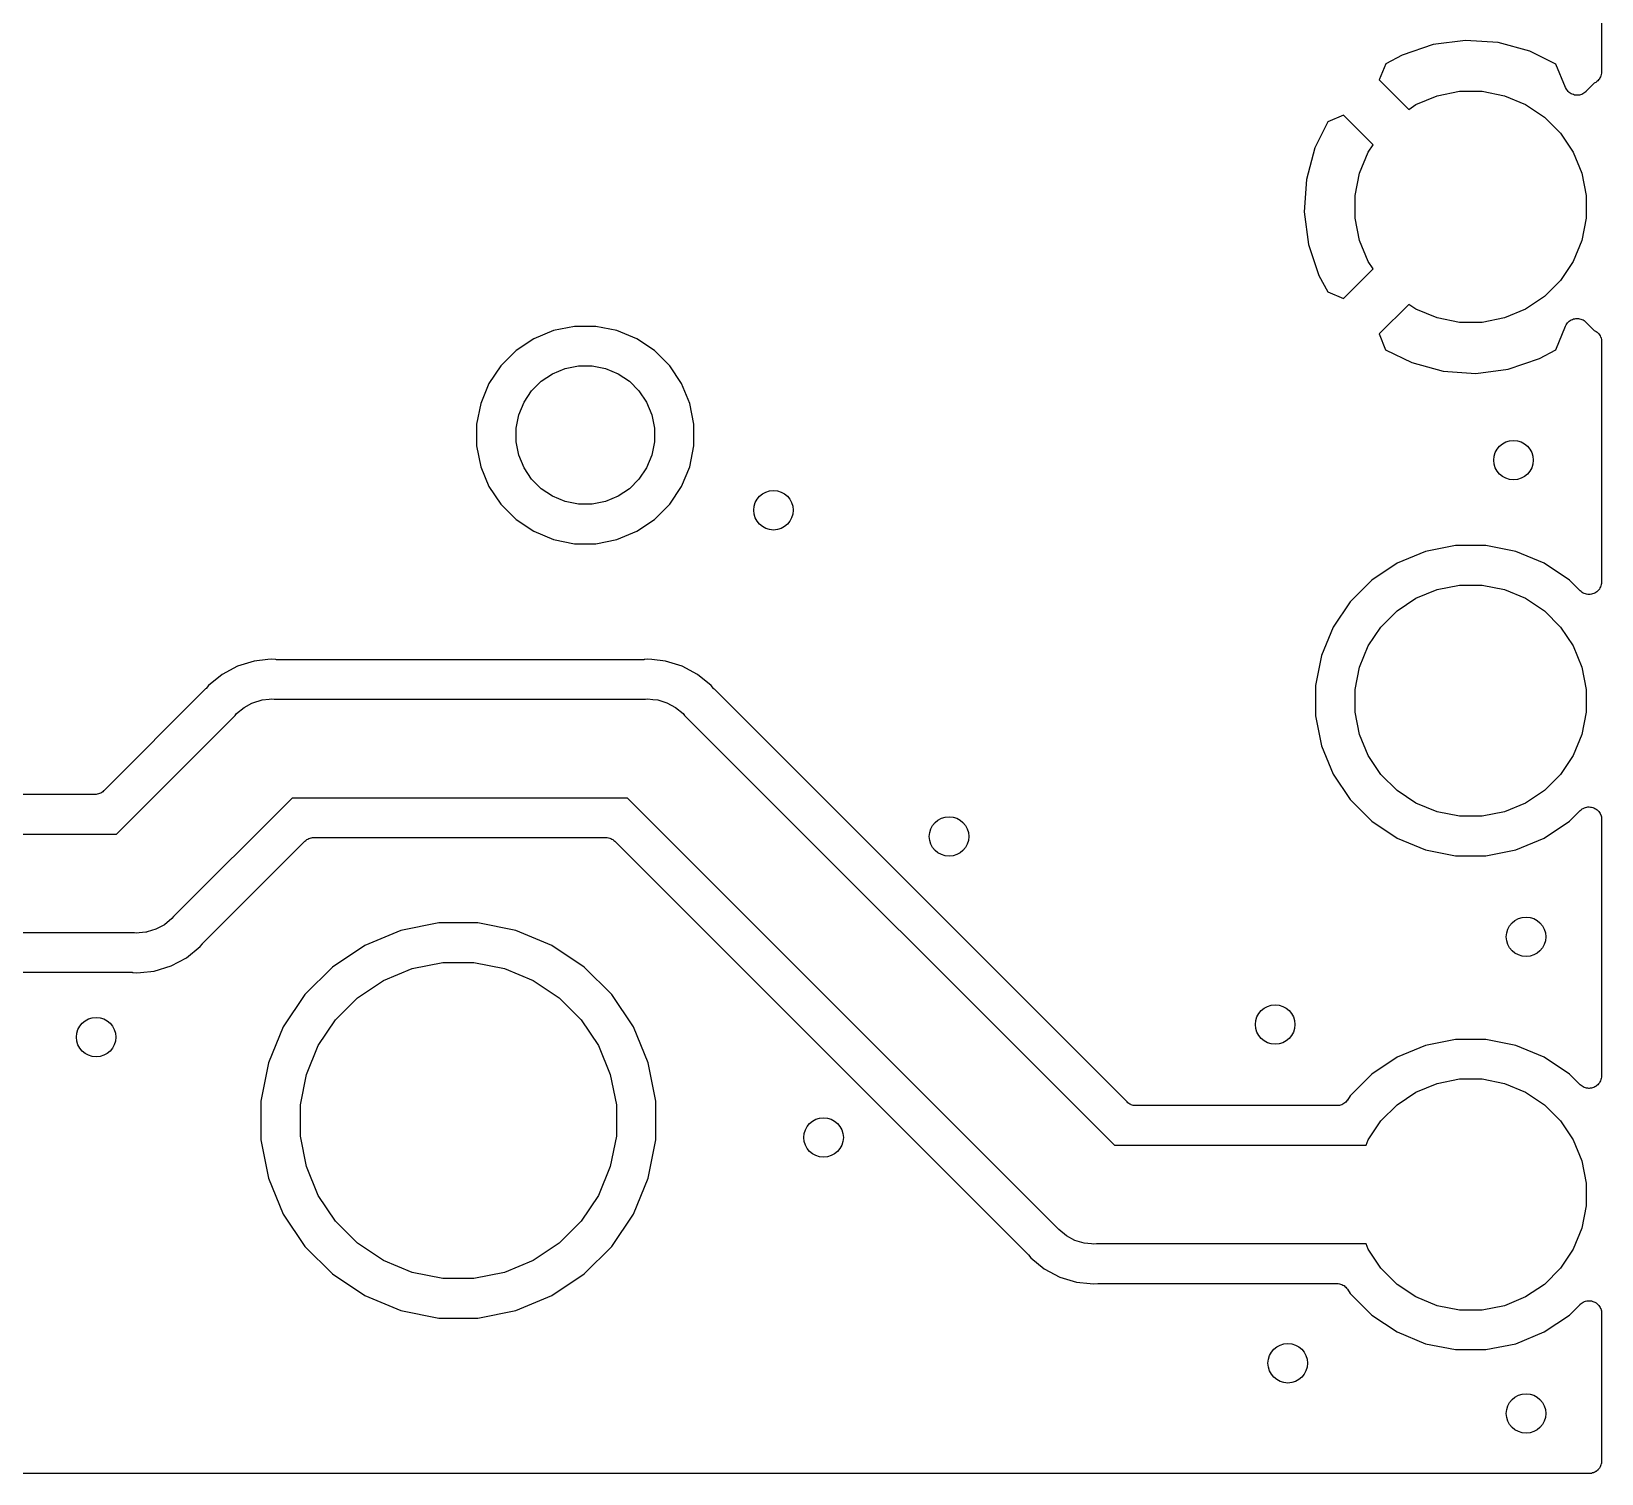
# Model space of a CAD drawing. Extents: x 2.85 to 5.2, y -4.31 to -3.17.
# Drawn here: x 4.554 to 5.18, y -4.314 to -3.739 of the extents above; entities that cross this region are included whole.
import ezdxf

# ---------------------------------------------------------------- set-up
doc = ezdxf.new("R2010")
doc.units = 0
doc.header["$MEASUREMENT"] = 0
doc.layers.add('BLACK', color=7, linetype='CONTINUOUS')

msp = doc.modelspace()

# ---------------------------------------------------------------- linework, layer by layer
at = {"layer": 'BLACK', "linetype": 'CONTINUOUS'}
for p, q in [((5.18012, -3.50988), (5.18012, -3.75527)), ((5.12591, -3.7427), (5.113, -3.74438)), ((5.13889, -3.74358), (5.12591, -3.7427)), ((5.1006, -3.74856), (5.09407, -3.75205)), ((5.113, -3.74438), (5.1006, -3.74856)), ((5.15145, -3.74697), (5.13889, -3.74358)), ((5.16187, -3.75213), (5.15145, -3.74697)), ((5.09407, -3.75205), (5.09145, -3.75841)), ((5.16573, -3.76149), (5.16187, -3.75213)), ((5.18012, -3.75534), (5.18006, -3.75581)), ((5.18012, -3.75527), (5.18012, -3.75532)), ((5.18012, -3.75532), (5.18012, -3.75532)), ((5.18012, -3.75532), (5.18012, -3.75532)), ((5.18012, -3.75532), (5.18012, -3.75534)), ((5.09145, -3.75841), (5.10322, -3.77018)), ((5.16596, -3.76191), (5.16573, -3.76149)), ((5.17722, -3.75979), (5.17389, -3.76312)), ((5.17744, -3.75967), (5.17722, -3.75979)), ((5.17786, -3.75945), (5.17744, -3.75967)), ((5.17787, -3.75944), (5.17786, -3.75945)), ((5.17786, -3.75945), (5.17786, -3.75945)), ((5.17824, -3.75914), (5.17787, -3.75944)), ((5.17862, -3.75884), (5.17824, -3.75914)), ((5.17863, -3.75883), (5.17862, -3.75884)), ((5.17862, -3.75884), (5.17862, -3.75884)), ((5.17894, -3.75846), (5.17863, -3.75883)), ((5.17924, -3.7581), (5.17894, -3.75846)), ((5.17925, -3.75809), (5.17924, -3.7581)), ((5.17948, -3.75766), (5.17925, -3.75808)), ((5.17925, -3.75808), (5.17925, -3.75809)), ((5.17971, -3.75724), (5.17948, -3.75766)), ((5.17972, -3.75723), (5.17971, -3.75724)), ((5.17987, -3.75676), (5.17972, -3.75722)), ((5.17972, -3.75722), (5.17972, -3.75723)), ((5.18001, -3.75631), (5.17987, -3.75676)), ((5.18006, -3.75581), (5.18001, -3.75629)), ((5.18001, -3.75629), (5.18001, -3.7563)), ((5.18001, -3.7563), (5.18001, -3.75631)), ((5.10613, -3.76823), (5.11452, -3.76476)), ((5.11452, -3.76476), (5.12342, -3.76299)), ((5.12342, -3.76299), (5.13249, -3.76299)), ((5.13249, -3.76299), (5.14139, -3.76476)), ((5.14139, -3.76476), (5.14977, -3.76823)), ((5.16618, -3.76233), (5.16596, -3.76191)), ((5.16619, -3.76234), (5.16618, -3.76233)), ((5.16619, -3.76235), (5.16619, -3.76234)), ((5.16649, -3.76272), (5.16619, -3.76235)), ((5.16679, -3.76309), (5.16649, -3.76272)), ((5.1668, -3.7631), (5.16679, -3.76309)), ((5.16681, -3.76311), (5.1668, -3.7631)), ((5.16718, -3.76341), (5.16681, -3.76311)), ((5.16754, -3.76372), (5.16718, -3.76341)), ((5.16755, -3.76372), (5.16754, -3.76372)), ((5.16756, -3.76373), (5.16755, -3.76372)), ((5.16798, -3.76396), (5.16756, -3.76373)), ((5.1684, -3.76419), (5.16798, -3.76396)), ((5.16841, -3.76419), (5.1684, -3.76419)), ((5.16842, -3.76419), (5.16841, -3.76419)), ((5.16888, -3.76433), (5.16842, -3.76419)), ((5.16933, -3.76448), (5.16888, -3.76433)), ((5.16934, -3.76448), (5.16933, -3.76448)), ((5.16935, -3.76448), (5.16934, -3.76448)), ((5.16983, -3.76453), (5.16935, -3.76448)), ((5.1703, -3.76458), (5.16983, -3.76453)), ((5.17031, -3.76458), (5.1703, -3.76458)), ((5.17032, -3.76458), (5.17031, -3.76458)), ((5.1708, -3.76454), (5.17032, -3.76458)), ((5.17127, -3.7645), (5.1708, -3.76454)), ((5.17128, -3.76449), (5.17127, -3.7645)), ((5.17129, -3.76449), (5.17128, -3.76449)), ((5.17175, -3.76436), (5.17129, -3.76449)), ((5.17221, -3.76422), (5.17175, -3.76436)), ((5.17222, -3.76422), (5.17221, -3.76422)), ((5.17223, -3.76422), (5.17222, -3.76422)), ((5.17265, -3.764), (5.17223, -3.76422)), ((5.17308, -3.76378), (5.17265, -3.764)), ((5.17309, -3.76377), (5.17308, -3.76377)), ((5.17308, -3.76377), (5.17308, -3.76378)), ((5.17346, -3.76347), (5.17309, -3.76377)), ((5.17384, -3.76317), (5.17346, -3.76347)), ((5.17385, -3.76315), (5.17384, -3.76317)), ((5.17389, -3.76312), (5.17385, -3.76315)), ((5.17385, -3.76315), (5.17385, -3.76315)), ((5.17385, -3.76315), (5.17385, -3.76315)), ((5.0773, -3.77255), (5.07103, -3.77514)), ((5.08908, -3.78432), (5.0773, -3.77255)), ((5.10322, -3.77018), (5.10613, -3.76823)), ((5.14977, -3.76823), (5.15732, -3.77328)), ((5.15732, -3.77328), (5.16373, -3.77969)), ((5.07103, -3.77514), (5.06587, -3.78555)), ((5.16373, -3.77969), (5.16877, -3.78724)), ((5.06587, -3.78555), (5.06248, -3.79812)), ((5.08713, -3.78724), (5.08908, -3.78432)), ((5.08366, -3.79562), (5.08713, -3.78724)), ((5.16877, -3.78724), (5.17225, -3.79562)), ((5.06248, -3.79812), (5.0616, -3.8111)), ((5.08189, -3.80452), (5.08366, -3.79562)), ((5.17225, -3.79562), (5.17402, -3.80452)), ((5.08189, -3.81359), (5.08189, -3.80452)), ((5.17402, -3.80452), (5.17402, -3.81359)), ((5.0616, -3.8111), (5.06328, -3.82401)), ((5.08366, -3.82249), (5.08189, -3.81359)), ((5.17402, -3.81359), (5.17225, -3.82249)), ((5.06328, -3.82401), (5.06746, -3.83641)), ((5.08713, -3.83087), (5.08366, -3.82249)), ((5.17225, -3.82249), (5.16877, -3.83087)), ((5.06746, -3.83641), (5.07095, -3.84294)), ((5.0773, -3.84556), (5.08908, -3.83379)), ((5.08908, -3.83379), (5.08713, -3.83087)), ((5.16877, -3.83087), (5.16373, -3.83842)), ((5.07095, -3.84294), (5.0773, -3.84556)), ((5.16373, -3.83842), (5.15732, -3.84483)), ((5.10322, -3.84793), (5.09145, -3.8597)), ((5.10613, -3.84988), (5.10322, -3.84793)), ((5.15732, -3.84483), (5.14977, -3.84988)), ((5.11452, -3.85335), (5.10613, -3.84988)), ((5.12342, -3.85512), (5.11452, -3.85335)), ((5.13249, -3.85512), (5.12342, -3.85512)), ((5.14139, -3.85335), (5.13249, -3.85512)), ((5.14977, -3.84988), (5.14139, -3.85335)), ((5.16623, -3.8557), (5.16654, -3.85533)), ((5.16654, -3.85533), (5.16684, -3.85497)), ((5.16684, -3.85497), (5.16685, -3.85496)), ((5.16685, -3.85496), (5.16686, -3.85495)), ((5.16686, -3.85495), (5.16723, -3.85465)), ((5.16723, -3.85465), (5.1676, -3.85435)), ((5.1676, -3.85435), (5.16761, -3.85435)), ((5.16761, -3.85435), (5.16762, -3.85434)), ((5.16762, -3.85434), (5.16804, -3.85412)), ((5.16804, -3.85412), (5.16846, -3.8539)), ((5.16846, -3.8539), (5.16847, -3.8539)), ((5.16847, -3.8539), (5.16848, -3.85389)), ((5.16848, -3.85389), (5.16895, -3.85375)), ((5.16895, -3.85375), (5.1694, -3.85362)), ((5.1694, -3.85362), (5.16941, -3.85362)), ((5.16941, -3.85362), (5.16942, -3.85362)), ((5.16942, -3.85362), (5.1699, -3.85357)), ((5.1699, -3.85357), (5.17037, -3.85353)), ((5.17037, -3.85353), (5.17038, -3.85353)), ((5.17038, -3.85353), (5.17039, -3.85353)), ((5.17039, -3.85353), (5.17087, -3.85358)), ((5.17087, -3.85358), (5.17134, -3.85363)), ((5.17134, -3.85363), (5.17135, -3.85363)), ((5.17135, -3.85363), (5.17136, -3.85363)), ((5.17136, -3.85363), (5.17182, -3.85377)), ((5.17182, -3.85377), (5.17228, -3.85391)), ((5.17228, -3.85391), (5.17228, -3.85392)), ((5.17228, -3.85392), (5.17229, -3.85392)), ((5.17229, -3.85392), (5.17272, -3.85415)), ((5.17272, -3.85415), (5.17314, -3.85437)), ((5.17314, -3.85437), (5.17314, -3.85438)), ((5.17314, -3.85438), (5.17315, -3.85438)), ((5.17315, -3.85438), (5.17352, -3.85469)), ((5.17352, -3.85469), (5.17389, -3.85499)), ((5.17389, -3.85499), (5.17721, -3.85831)), ((4.75449, -3.86162), (4.74739, -3.86636)), ((4.76237, -3.85836), (4.75449, -3.86162)), ((4.77073, -3.85669), (4.76237, -3.85836)), ((4.77927, -3.85669), (4.77073, -3.85669)), ((4.78763, -3.85836), (4.77927, -3.85669)), ((4.79551, -3.86162), (4.78763, -3.85836)), ((4.80261, -3.86636), (4.79551, -3.86162)), ((5.09145, -3.8597), (5.09403, -3.86598)), ((5.16184, -3.86606), (5.16573, -3.85662)), ((5.16573, -3.85662), (5.16575, -3.85657)), ((5.16575, -3.85657), (5.16576, -3.85656)), ((5.16575, -3.85657), (5.16575, -3.85657)), ((5.16575, -3.85657), (5.16575, -3.85657)), ((5.16576, -3.85656), (5.16599, -3.85613)), ((5.16599, -3.85613), (5.16622, -3.85572)), ((5.16622, -3.85571), (5.16623, -3.8557)), ((5.16622, -3.85572), (5.16622, -3.85571)), ((5.17721, -3.85831), (5.17749, -3.85847)), ((5.17749, -3.85847), (5.17791, -3.85869)), ((5.17791, -3.85869), (5.17792, -3.8587)), ((5.17792, -3.8587), (5.17793, -3.8587)), ((5.17793, -3.8587), (5.1783, -3.85901)), ((5.1783, -3.85901), (5.17867, -3.85932)), ((5.17867, -3.85932), (5.17867, -3.85932)), ((5.17867, -3.85932), (5.17868, -3.85933)), ((5.17868, -3.85933), (5.17898, -3.8597)), ((5.17898, -3.8597), (5.17928, -3.86007)), ((5.17928, -3.86007), (5.17929, -3.86008)), ((5.17929, -3.86008), (5.17929, -3.86009)), ((5.17929, -3.86009), (5.17952, -3.86051)), ((5.17952, -3.86051), (5.17974, -3.86093)), ((5.17974, -3.86093), (5.17974, -3.86094)), ((5.17974, -3.86094), (5.17975, -3.86095)), ((5.17975, -3.86095), (5.17989, -3.86142)), ((5.17989, -3.86142), (5.18002, -3.86187)), ((4.74739, -3.86636), (4.74136, -3.87239)), ((4.80864, -3.87239), (4.80261, -3.86636)), ((5.09403, -3.86598), (5.10445, -3.87114)), ((5.15531, -3.86955), (5.16184, -3.86606)), ((5.18002, -3.86187), (5.18002, -3.86188)), ((5.18002, -3.86188), (5.18003, -3.86189)), ((5.18003, -3.86189), (5.18007, -3.86237)), ((5.18007, -3.86237), (5.18012, -3.86284)), ((5.18012, -3.86284), (5.18012, -3.95859)), ((4.74136, -3.87239), (4.73662, -3.87949)), ((4.76195, -3.87558), (4.76696, -3.8735)), ((4.76696, -3.8735), (4.77229, -3.87244)), ((4.77229, -3.87244), (4.77771, -3.87244)), ((4.77771, -3.87244), (4.78304, -3.8735)), ((4.78304, -3.8735), (4.78805, -3.87558)), ((4.81338, -3.87949), (4.80864, -3.87239)), ((5.10445, -3.87114), (5.11701, -3.87453)), ((5.13, -3.87541), (5.1429, -3.87373)), ((5.1429, -3.87373), (5.15531, -3.86955)), ((4.73662, -3.87949), (4.73336, -3.88737)), ((4.75359, -3.88243), (4.75743, -3.87859)), ((4.75743, -3.87859), (4.76195, -3.87558)), ((4.78805, -3.87558), (4.79257, -3.87859)), ((4.79257, -3.87859), (4.79641, -3.88243)), ((4.81664, -3.88737), (4.81338, -3.87949)), ((5.11701, -3.87453), (5.13, -3.87541)), ((4.75058, -3.88695), (4.75359, -3.88243)), ((4.79641, -3.88243), (4.79942, -3.88695)), ((4.73336, -3.88737), (4.73169, -3.89573)), ((4.74744, -3.89729), (4.7485, -3.89196)), ((4.7485, -3.89196), (4.75058, -3.88695)), ((4.79942, -3.88695), (4.8015, -3.89196)), ((4.8015, -3.89196), (4.80256, -3.89729)), ((4.81831, -3.89573), (4.81664, -3.88737)), ((4.73169, -3.89573), (4.73169, -3.90427)), ((4.74744, -3.90271), (4.74744, -3.89729)), ((4.80256, -3.89729), (4.80256, -3.90271)), ((4.81831, -3.90427), (4.81831, -3.89573)), ((4.73169, -3.90427), (4.73336, -3.91263)), ((4.7485, -3.90804), (4.74744, -3.90271)), ((4.80256, -3.90271), (4.8015, -3.90804)), ((4.81664, -3.91263), (4.81831, -3.90427)), ((4.75058, -3.91305), (4.7485, -3.90804)), ((4.8015, -3.90804), (4.79942, -3.91305)), ((4.73336, -3.91263), (4.73662, -3.92051)), ((4.75359, -3.91757), (4.75058, -3.91305)), ((4.75743, -3.92141), (4.75359, -3.91757)), ((4.79641, -3.91757), (4.79257, -3.92141)), ((4.79942, -3.91305), (4.79641, -3.91757)), ((4.81338, -3.92051), (4.81664, -3.91263)), ((4.73662, -3.92051), (4.74136, -3.92761)), ((4.76195, -3.92442), (4.75743, -3.92141)), ((4.79257, -3.92141), (4.78805, -3.92442)), ((4.80864, -3.92761), (4.81338, -3.92051)), ((4.74136, -3.92761), (4.74739, -3.93364)), ((4.76696, -3.9265), (4.76195, -3.92442)), ((4.77229, -3.92756), (4.76696, -3.9265)), ((4.77771, -3.92756), (4.77229, -3.92756)), ((4.78304, -3.9265), (4.77771, -3.92756)), ((4.78805, -3.92442), (4.78304, -3.9265)), ((4.80261, -3.93364), (4.80864, -3.92761)), ((4.74739, -3.93364), (4.75449, -3.93838)), ((4.79551, -3.93838), (4.80261, -3.93364)), ((4.75449, -3.93838), (4.76237, -3.94164)), ((4.76237, -3.94164), (4.77073, -3.94331)), ((4.77927, -3.94331), (4.78763, -3.94164)), ((4.78763, -3.94164), (4.79551, -3.93838)), ((4.77073, -3.94331), (4.77927, -3.94331)), ((5.10992, -3.94647), (5.09867, -3.95113)), ((5.12186, -3.94409), (5.10992, -3.94647)), ((5.13404, -3.94409), (5.12186, -3.94409)), ((5.14598, -3.94647), (5.13404, -3.94409)), ((5.15723, -3.95113), (5.14598, -3.94647)), ((5.09867, -3.95113), (5.08855, -3.95789)), ((5.16735, -3.95789), (5.15723, -3.95113)), ((5.08855, -3.95789), (5.07994, -3.9665)), ((5.10613, -3.96509), (5.11452, -3.96161)), ((5.11452, -3.96161), (5.12342, -3.95984)), ((5.12342, -3.95984), (5.13249, -3.95984)), ((5.13249, -3.95984), (5.14139, -3.96161)), ((5.14139, -3.96161), (5.14977, -3.96509)), ((5.17158, -3.96212), (5.16735, -3.95789)), ((5.17894, -3.96178), (5.17863, -3.96215)), ((5.17924, -3.96141), (5.17894, -3.96178)), ((5.17925, -3.9614), (5.17924, -3.96141)), ((5.17948, -3.96097), (5.17925, -3.9614)), ((5.17925, -3.9614), (5.17925, -3.9614)), ((5.17971, -3.96056), (5.17948, -3.96097)), ((5.17972, -3.96055), (5.17971, -3.96056)), ((5.17986, -3.96008), (5.17972, -3.96054)), ((5.17972, -3.96054), (5.17972, -3.96055)), ((5.18001, -3.95963), (5.17986, -3.96008)), ((5.18006, -3.95913), (5.18001, -3.95961)), ((5.18001, -3.95961), (5.18001, -3.95962)), ((5.18001, -3.95962), (5.18001, -3.95963)), ((5.18012, -3.95866), (5.18006, -3.95913)), ((5.18012, -3.95859), (5.18012, -3.95864)), ((5.18012, -3.95864), (5.18012, -3.95864)), ((5.18012, -3.95864), (5.18012, -3.95864)), ((5.18012, -3.95864), (5.18012, -3.95866)), ((5.07994, -3.9665), (5.07318, -3.97663)), ((5.09859, -3.97013), (5.10613, -3.96509)), ((5.14977, -3.96509), (5.15732, -3.97013)), ((5.17195, -3.96242), (5.17158, -3.96212)), ((5.17232, -3.96273), (5.17195, -3.96242)), ((5.17233, -3.96274), (5.17232, -3.96273)), ((5.17234, -3.96274), (5.17233, -3.96274)), ((5.17276, -3.96297), (5.17234, -3.96274)), ((5.17318, -3.9632), (5.17276, -3.96297)), ((5.17319, -3.9632), (5.17318, -3.9632)), ((5.1732, -3.9632), (5.17319, -3.9632)), ((5.17366, -3.96334), (5.1732, -3.9632)), ((5.17411, -3.96348), (5.17366, -3.96334)), ((5.17412, -3.96348), (5.17411, -3.96348)), ((5.17413, -3.96349), (5.17412, -3.96348)), ((5.17461, -3.96354), (5.17413, -3.96349)), ((5.17508, -3.96359), (5.17461, -3.96354)), ((5.17509, -3.96358), (5.17508, -3.96359)), ((5.1751, -3.96359), (5.17509, -3.96358)), ((5.17558, -3.96354), (5.1751, -3.96359)), ((5.17606, -3.9635), (5.17558, -3.96354)), ((5.17607, -3.96349), (5.17606, -3.96349)), ((5.17606, -3.96349), (5.17606, -3.9635)), ((5.17654, -3.96335), (5.17607, -3.96349)), ((5.17699, -3.96322), (5.17654, -3.96335)), ((5.177, -3.96322), (5.17699, -3.96322)), ((5.17701, -3.96322), (5.177, -3.96322)), ((5.17744, -3.96299), (5.17701, -3.96322)), ((5.17786, -3.96277), (5.17744, -3.96299)), ((5.17787, -3.96276), (5.17786, -3.96276)), ((5.17786, -3.96276), (5.17786, -3.96277)), ((5.17824, -3.96246), (5.17787, -3.96276)), ((5.17862, -3.96216), (5.17824, -3.96246)), ((5.17863, -3.96215), (5.17862, -3.96215)), ((5.17862, -3.96215), (5.17862, -3.96216)), ((5.09217, -3.97654), (5.09859, -3.97013)), ((5.15732, -3.97013), (5.16373, -3.97654)), ((5.07318, -3.97663), (5.06852, -3.98788)), ((5.08713, -3.98409), (5.09217, -3.97654)), ((5.16373, -3.97654), (5.16877, -3.98409)), ((5.08366, -3.99247), (5.08713, -3.98409)), ((5.16877, -3.98409), (5.17225, -3.99247)), ((4.63637, -3.99211), (4.63022, -3.9954)), ((4.64305, -3.99008), (4.63637, -3.99211)), ((4.6485, -3.98954), (4.64305, -3.99008)), ((4.65, -3.9894), (4.6485, -3.98954)), ((4.6485, -3.98954), (4.6485, -3.98954)), ((4.6515, -3.98954), (4.65, -3.9894)), ((4.65171, -3.98954), (4.6515, -3.98954)), ((4.65192, -3.98957), (4.65171, -3.98954)), ((4.65199, -3.98957), (4.65192, -3.98957)), ((4.79801, -3.98957), (4.65199, -3.98957)), ((4.79822, -3.98955), (4.79801, -3.98957)), ((4.79843, -3.98955), (4.79822, -3.98955)), ((4.7985, -3.98954), (4.79843, -3.98955)), ((4.8, -3.9894), (4.7985, -3.98954)), ((4.8015, -3.98954), (4.8, -3.9894)), ((4.80695, -3.99008), (4.8015, -3.98954)), ((4.8015, -3.98954), (4.8015, -3.98954)), ((4.81363, -3.99211), (4.80695, -3.99008)), ((4.81978, -3.9954), (4.81363, -3.99211)), ((5.06852, -3.98788), (5.06614, -3.99982)), ((5.08189, -4.00137), (5.08366, -3.99247)), ((5.17225, -3.99247), (5.17402, -4.00137)), ((4.63022, -3.9954), (4.62482, -3.99982)), ((4.82518, -3.99982), (4.81978, -3.9954)), ((4.62354, -4.00135), (4.58305, -4.04184)), ((4.62367, -4.00119), (4.62354, -4.00135)), ((4.62383, -4.00104), (4.62367, -4.00119)), ((4.62387, -4.00099), (4.62383, -4.00104)), ((4.62482, -3.99982), (4.62387, -4.00099)), ((4.64243, -4.00673), (4.64614, -4.0056)), ((4.64614, -4.0056), (4.64903, -4.00531)), ((4.64903, -4.00531), (4.65, -4.00522)), ((4.64903, -4.00531), (4.64903, -4.00531)), ((4.65, -4.00522), (4.65097, -4.00531)), ((4.65097, -4.00531), (4.79903, -4.00531)), ((4.79903, -4.00531), (4.8, -4.00522)), ((4.8, -4.00522), (4.80199, -4.00542)), ((4.80199, -4.00542), (4.80386, -4.0056)), ((4.80386, -4.0056), (4.80757, -4.00673)), ((4.82613, -4.00099), (4.82518, -3.99982)), ((4.82628, -4.00114), (4.82613, -4.00099)), ((4.82641, -4.0013), (4.82628, -4.00114)), ((4.82646, -4.00135), (4.82641, -4.0013)), ((4.99097, -4.16586), (4.82646, -4.00135)), ((5.06614, -3.99982), (5.06614, -4.01199)), ((5.08189, -4.01044), (5.08189, -4.00137)), ((5.17402, -4.00137), (5.17402, -4.01044)), ((4.58811, -4.05906), (4.6354, -4.01176)), ((4.6354, -4.01176), (4.63601, -4.01101)), ((4.63601, -4.01101), (4.63901, -4.00855)), ((4.63901, -4.00855), (4.64208, -4.00691)), ((4.64208, -4.00691), (4.64243, -4.00673)), ((4.64243, -4.00673), (4.64243, -4.00673)), ((4.80757, -4.00673), (4.81099, -4.00855)), ((4.81099, -4.00855), (4.81399, -4.01101)), ((4.81399, -4.01101), (4.8146, -4.01176)), ((4.8146, -4.01176), (4.98591, -4.18307)), ((5.06614, -4.01199), (5.06852, -4.02394)), ((5.08366, -4.01934), (5.08189, -4.01044)), ((5.17402, -4.01044), (5.17225, -4.01934)), ((5.06852, -4.02394), (5.07318, -4.03518)), ((5.08713, -4.02772), (5.08366, -4.01934)), ((5.17225, -4.01934), (5.16877, -4.02772)), ((5.09217, -4.03527), (5.08713, -4.02772)), ((5.16877, -4.02772), (5.16373, -4.03527)), ((5.07318, -4.03518), (5.07994, -4.04531)), ((5.09859, -4.04168), (5.09217, -4.03527)), ((5.16373, -4.03527), (5.15732, -4.04168)), ((4.57951, -4.04331), (4.50386, -4.04331)), ((4.57997, -4.04326), (4.57951, -4.04331)), ((4.58043, -4.04322), (4.57997, -4.04326)), ((4.58046, -4.04321), (4.58043, -4.04322)), ((4.58048, -4.04321), (4.58046, -4.04321)), ((4.58092, -4.04308), (4.58048, -4.04321)), ((4.58137, -4.04295), (4.58092, -4.04308)), ((4.58139, -4.04294), (4.58137, -4.04295)), ((4.58142, -4.04293), (4.58139, -4.04294)), ((4.58183, -4.04271), (4.58142, -4.04293)), ((4.58224, -4.0425), (4.58183, -4.04271)), ((4.58226, -4.04248), (4.58224, -4.0425)), ((4.58228, -4.04247), (4.58226, -4.04248)), ((4.58264, -4.04218), (4.58228, -4.04247)), ((4.583, -4.04189), (4.58264, -4.04218)), ((4.58303, -4.04186), (4.583, -4.04189)), ((4.58304, -4.04185), (4.58303, -4.04186)), ((4.58305, -4.04184), (4.58304, -4.04185)), ((4.58304, -4.04185), (4.58304, -4.04185)), ((5.10613, -4.04673), (5.09859, -4.04168)), ((5.15732, -4.04168), (5.14977, -4.04673)), ((4.65815, -4.04469), (4.61086, -4.09198)), ((4.79185, -4.04469), (4.65815, -4.04469)), ((4.96315, -4.21599), (4.79185, -4.04469)), ((5.07994, -4.04531), (5.08855, -4.05392)), ((5.11452, -4.0502), (5.10613, -4.04673)), ((5.14977, -4.04673), (5.14139, -4.0502)), ((5.17163, -4.04964), (5.17201, -4.04934)), ((5.17201, -4.04934), (5.17238, -4.04904)), ((5.17238, -4.04904), (5.17239, -4.04904)), ((5.17239, -4.04903), (5.17282, -4.04881)), ((5.17239, -4.04904), (5.17239, -4.04903)), ((5.17282, -4.04881), (5.17325, -4.04859)), ((5.17325, -4.04859), (5.17326, -4.04858)), ((5.17325, -4.04859), (5.17325, -4.04859)), ((5.17326, -4.04858), (5.17373, -4.04845)), ((5.17373, -4.04845), (5.17418, -4.04831)), ((5.17418, -4.04831), (5.17419, -4.04831)), ((5.17419, -4.04831), (5.1742, -4.04831)), ((5.1742, -4.04831), (5.17468, -4.04827)), ((5.17468, -4.04827), (5.17515, -4.04823)), ((5.17515, -4.04823), (5.17516, -4.04823)), ((5.17516, -4.04823), (5.17517, -4.04823)), ((5.17517, -4.04823), (5.17565, -4.04828)), ((5.17565, -4.04828), (5.17612, -4.04833)), ((5.17612, -4.04833), (5.17613, -4.04833)), ((5.17613, -4.04833), (5.17614, -4.04833)), ((5.17614, -4.04833), (5.1766, -4.04848)), ((5.1766, -4.04848), (5.17706, -4.04862)), ((5.17706, -4.04862), (5.17706, -4.04862)), ((5.17706, -4.04862), (5.17707, -4.04862)), ((5.17707, -4.04862), (5.17749, -4.04885)), ((5.17749, -4.04885), (5.17791, -4.04908)), ((5.17791, -4.04908), (5.17792, -4.04909)), ((5.17792, -4.04909), (5.17793, -4.04909)), ((5.17793, -4.04909), (5.1783, -4.0494)), ((5.1783, -4.0494), (5.17867, -4.0497)), ((5.08855, -4.05392), (5.09867, -4.06068)), ((5.12342, -4.05197), (5.11452, -4.0502)), ((5.13249, -4.05197), (5.12342, -4.05197)), ((5.14139, -4.0502), (5.13249, -4.05197)), ((5.15723, -4.06068), (5.16735, -4.05392)), ((5.16735, -4.05392), (5.17158, -4.04969)), ((5.17158, -4.04969), (5.17162, -4.04965)), ((5.17162, -4.04965), (5.17163, -4.04964)), ((5.17162, -4.04965), (5.17162, -4.04965)), ((5.17162, -4.04965), (5.17162, -4.04965)), ((5.17867, -4.0497), (5.17867, -4.04971)), ((5.17867, -4.04971), (5.17868, -4.04971)), ((5.17868, -4.04971), (5.17898, -4.05009)), ((5.17898, -4.05009), (5.17928, -4.05046)), ((5.17928, -4.05046), (5.17929, -4.05047)), ((5.17929, -4.05047), (5.17929, -4.05047)), ((5.17929, -4.05047), (5.17952, -4.0509)), ((5.17952, -4.0509), (5.17974, -4.05132)), ((5.17974, -4.05132), (5.17974, -4.05133)), ((5.17974, -4.05133), (5.17975, -4.05134)), ((5.17975, -4.05134), (5.17989, -4.0518)), ((5.17989, -4.0518), (5.18002, -4.05225)), ((5.18002, -4.05225), (5.18002, -4.05226)), ((5.18002, -4.05226), (5.18003, -4.05227)), ((5.18003, -4.05227), (5.18007, -4.05275)), ((5.18007, -4.05275), (5.18012, -4.05323)), ((5.18012, -4.05323), (5.18012, -4.15544)), ((3.89723, -4.05906), (4.58811, -4.05906)), ((4.62272, -4.10239), (4.66321, -4.0619)), ((4.66321, -4.0619), (4.66322, -4.06189)), ((4.66322, -4.06189), (4.66323, -4.06188)), ((4.66322, -4.06189), (4.66322, -4.06189)), ((4.66323, -4.06188), (4.66326, -4.06185)), ((4.66326, -4.06185), (4.66362, -4.06156)), ((4.66362, -4.06156), (4.66398, -4.06127)), ((4.66398, -4.06127), (4.664, -4.06126)), ((4.664, -4.06126), (4.66402, -4.06124)), ((4.66402, -4.06124), (4.66444, -4.06103)), ((4.66444, -4.06103), (4.66484, -4.06081)), ((4.66484, -4.06081), (4.66487, -4.0608)), ((4.66487, -4.0608), (4.66489, -4.06079)), ((4.66489, -4.06079), (4.66534, -4.06066)), ((4.66534, -4.06066), (4.66578, -4.06053)), ((4.66578, -4.06053), (4.6658, -4.06053)), ((4.6658, -4.06053), (4.66583, -4.06052)), ((4.66583, -4.06052), (4.66629, -4.06048)), ((4.66629, -4.06048), (4.66675, -4.06043)), ((4.66675, -4.06043), (4.78325, -4.06043)), ((4.78325, -4.06043), (4.78327, -4.06043)), ((4.78327, -4.06043), (4.78327, -4.06043)), ((4.78327, -4.06043), (4.78327, -4.06043)), ((4.78327, -4.06043), (4.78332, -4.06043)), ((4.78332, -4.06043), (4.78378, -4.06049)), ((4.78378, -4.06049), (4.78424, -4.06053)), ((4.78424, -4.06053), (4.78427, -4.06054)), ((4.78427, -4.06054), (4.78429, -4.06054)), ((4.78429, -4.06054), (4.78473, -4.06068)), ((4.78473, -4.06068), (4.78517, -4.06082)), ((4.78517, -4.06082), (4.7852, -4.06083)), ((4.7852, -4.06083), (4.78522, -4.06084)), ((4.78522, -4.06084), (4.78563, -4.06106)), ((4.78563, -4.06106), (4.78603, -4.06128)), ((4.78603, -4.06128), (4.78605, -4.06129)), ((4.78605, -4.06129), (4.78608, -4.06131)), ((4.78608, -4.06131), (4.78643, -4.0616)), ((4.78643, -4.0616), (4.78679, -4.0619)), ((4.78679, -4.0619), (4.9513, -4.22641)), ((5.09867, -4.06068), (5.10992, -4.06534)), ((5.14598, -4.06534), (5.15723, -4.06068)), ((5.10992, -4.06534), (5.12186, -4.06772)), ((5.12186, -4.06772), (5.13404, -4.06772)), ((5.13404, -4.06772), (5.14598, -4.06534)), ((4.61025, -4.09273), (4.60725, -4.09519)), ((4.61086, -4.09198), (4.61025, -4.09273)), ((4.59529, -4.09843), (3.90441, -4.09843)), ((4.59626, -4.09852), (4.59529, -4.09843)), ((4.59723, -4.09843), (4.59626, -4.09852)), ((4.59981, -4.09817), (4.59723, -4.09843)), ((4.60012, -4.09814), (4.59981, -4.09817)), ((4.60035, -4.09807), (4.60012, -4.09814)), ((4.60383, -4.09701), (4.60035, -4.09807)), ((4.60725, -4.09519), (4.60383, -4.09701)), ((4.70144, -4.09751), (4.68711, -4.10345)), ((4.71665, -4.09449), (4.70144, -4.09751)), ((4.73216, -4.09449), (4.71665, -4.09449)), ((4.74738, -4.09751), (4.73216, -4.09449)), ((4.76171, -4.10345), (4.74738, -4.09751)), ((4.61604, -4.10834), (4.62144, -4.10392)), ((4.62144, -4.10392), (4.62239, -4.10275)), ((4.62239, -4.10275), (4.62243, -4.1027)), ((4.62243, -4.1027), (4.62259, -4.10255)), ((4.62259, -4.10255), (4.62272, -4.10239)), ((4.68711, -4.10345), (4.67422, -4.11207)), ((4.7746, -4.11207), (4.76171, -4.10345)), ((4.60321, -4.11366), (4.60989, -4.11163)), ((4.60989, -4.11163), (4.61604, -4.10834)), ((4.67422, -4.11207), (4.66325, -4.12303)), ((4.70604, -4.11266), (4.71821, -4.11024)), ((4.71821, -4.11024), (4.73061, -4.11024)), ((4.73061, -4.11024), (4.74278, -4.11266)), ((4.78557, -4.12303), (4.7746, -4.11207)), ((4.5446, -4.11417), (4.59427, -4.11417)), ((4.59427, -4.11417), (4.59434, -4.11417)), ((4.59434, -4.11417), (4.59455, -4.1142)), ((4.59455, -4.1142), (4.59476, -4.1142)), ((4.59476, -4.1142), (4.59626, -4.11434)), ((4.59626, -4.11434), (4.59776, -4.1142)), ((4.59776, -4.1142), (4.60321, -4.11366)), ((4.59776, -4.1142), (4.59776, -4.1142)), ((4.68425, -4.1243), (4.69457, -4.11741)), ((4.69457, -4.11741), (4.70604, -4.11266)), ((4.74278, -4.11266), (4.75425, -4.11741)), ((4.75425, -4.11741), (4.76456, -4.1243)), ((4.66325, -4.12303), (4.65463, -4.13593)), ((4.67548, -4.13307), (4.68425, -4.1243)), ((4.76456, -4.1243), (4.77334, -4.13307)), ((4.79419, -4.13593), (4.78557, -4.12303)), ((4.65463, -4.13593), (4.6487, -4.15026)), ((4.66859, -4.14339), (4.67548, -4.13307)), ((4.77334, -4.13307), (4.78023, -4.14339)), ((4.80012, -4.15026), (4.79419, -4.13593)), ((4.66384, -4.15485), (4.66859, -4.14339)), ((4.78023, -4.14339), (4.78498, -4.15485)), ((5.10992, -4.14332), (5.09867, -4.14798)), ((5.12186, -4.14094), (5.10992, -4.14332)), ((5.13404, -4.14094), (5.12186, -4.14094)), ((5.14598, -4.14332), (5.13404, -4.14094)), ((5.15723, -4.14798), (5.14598, -4.14332)), ((5.09867, -4.14798), (5.08855, -4.15474)), ((5.16735, -4.15474), (5.15723, -4.14798)), ((4.6487, -4.15026), (4.64567, -4.16547)), ((4.66142, -4.16702), (4.66384, -4.15485)), ((4.78498, -4.15485), (4.7874, -4.16702)), ((4.80315, -4.16547), (4.80012, -4.15026)), ((5.08855, -4.15474), (5.07994, -4.16335)), ((5.17158, -4.15897), (5.16735, -4.15474)), ((5.18006, -4.15598), (5.18001, -4.15646)), ((5.18012, -4.15551), (5.18006, -4.15598)), ((5.18012, -4.15544), (5.18012, -4.15549)), ((5.18012, -4.15549), (5.18012, -4.15549)), ((5.18012, -4.15549), (5.18012, -4.15549)), ((5.18012, -4.15549), (5.18012, -4.15551)), ((5.09859, -4.16698), (5.10613, -4.16194)), ((5.10613, -4.16194), (5.11452, -4.15846)), ((5.11452, -4.15846), (5.12342, -4.15669)), ((5.12342, -4.15669), (5.13249, -4.15669)), ((5.13249, -4.15669), (5.14139, -4.15846)), ((5.14139, -4.15846), (5.14977, -4.16194)), ((5.14977, -4.16194), (5.15732, -4.16698)), ((5.17195, -4.15928), (5.17158, -4.15897)), ((5.17232, -4.15958), (5.17195, -4.15928)), ((5.17233, -4.15959), (5.17232, -4.15958)), ((5.17234, -4.15959), (5.17233, -4.15959)), ((5.17276, -4.15982), (5.17234, -4.15959)), ((5.17318, -4.16005), (5.17276, -4.15982)), ((5.17319, -4.16005), (5.17318, -4.16005)), ((5.1732, -4.16005), (5.17319, -4.16005)), ((5.17366, -4.16019), (5.1732, -4.16005)), ((5.17411, -4.16033), (5.17366, -4.16019)), ((5.17412, -4.16034), (5.17411, -4.16033)), ((5.17413, -4.16034), (5.17412, -4.16034)), ((5.17461, -4.16039), (5.17413, -4.16034)), ((5.17508, -4.16044), (5.17461, -4.16039)), ((5.17509, -4.16044), (5.17508, -4.16044)), ((5.1751, -4.16044), (5.17509, -4.16044)), ((5.17558, -4.16039), (5.1751, -4.16044)), ((5.17606, -4.16035), (5.17558, -4.16039)), ((5.17607, -4.16034), (5.17606, -4.16035)), ((5.17606, -4.16035), (5.17606, -4.16035)), ((5.17654, -4.1602), (5.17607, -4.16034)), ((5.17699, -4.16007), (5.17654, -4.1602)), ((5.177, -4.16007), (5.17699, -4.16007)), ((5.17701, -4.16007), (5.177, -4.16007)), ((5.17744, -4.15984), (5.17701, -4.16007)), ((5.17786, -4.15962), (5.17744, -4.15984)), ((5.17787, -4.15961), (5.17786, -4.15961)), ((5.17786, -4.15961), (5.17786, -4.15962)), ((5.17824, -4.15931), (5.17787, -4.15961)), ((5.17862, -4.15901), (5.17824, -4.15931)), ((5.17863, -4.159), (5.17862, -4.159)), ((5.17862, -4.159), (5.17862, -4.15901)), ((5.17894, -4.15863), (5.17863, -4.159)), ((5.17924, -4.15826), (5.17894, -4.15863)), ((5.17925, -4.15825), (5.17924, -4.15826)), ((5.17948, -4.15782), (5.17925, -4.15825)), ((5.17925, -4.15825), (5.17925, -4.15825)), ((5.17971, -4.15741), (5.17948, -4.15782)), ((5.17972, -4.1574), (5.17971, -4.15741)), ((5.17986, -4.15693), (5.17972, -4.15739)), ((5.17972, -4.15739), (5.17972, -4.1574)), ((5.18001, -4.15648), (5.17986, -4.15693)), ((5.18001, -4.15646), (5.18001, -4.15647)), ((5.18001, -4.15647), (5.18001, -4.15648)), ((4.64567, -4.16547), (4.64567, -4.18098)), ((4.66142, -4.17943), (4.66142, -4.16702)), ((4.7874, -4.16702), (4.7874, -4.17943)), ((4.80315, -4.18098), (4.80315, -4.16547)), ((4.99133, -4.16615), (4.99097, -4.16586)), ((4.99168, -4.16645), (4.99133, -4.16615)), ((4.9917, -4.16646), (4.99168, -4.16645)), ((4.99172, -4.16648), (4.9917, -4.16646)), ((4.99213, -4.1667), (4.99172, -4.16648)), ((4.99253, -4.16692), (4.99213, -4.1667)), ((4.99256, -4.16693), (4.99253, -4.16692)), ((4.99258, -4.16694), (4.99256, -4.16693)), ((4.99302, -4.16707), (4.99258, -4.16694)), ((4.99346, -4.16721), (4.99302, -4.16707)), ((4.99349, -4.16722), (4.99346, -4.16721)), ((4.99352, -4.16722), (4.99349, -4.16722)), ((4.99397, -4.16727), (4.99352, -4.16722)), ((4.99443, -4.16732), (4.99397, -4.16727)), ((4.99449, -4.16732), (4.99443, -4.16732)), ((4.9945, -4.16732), (4.99449, -4.16732)), ((4.99449, -4.16732), (4.99449, -4.16732)), ((4.99449, -4.16732), (4.99449, -4.16732)), ((5.07462, -4.16732), (4.9945, -4.16732)), ((5.07508, -4.16728), (5.07462, -4.16732)), ((5.07554, -4.16724), (5.07508, -4.16728)), ((5.07556, -4.16723), (5.07554, -4.16724)), ((5.07559, -4.16723), (5.07556, -4.16723)), ((5.07603, -4.16709), (5.07559, -4.16723)), ((5.07648, -4.16696), (5.07603, -4.16709)), ((5.0765, -4.16695), (5.07648, -4.16696)), ((5.07652, -4.16695), (5.0765, -4.16695)), ((5.07693, -4.16673), (5.07652, -4.16695)), ((5.07734, -4.16651), (5.07693, -4.16673)), ((5.07736, -4.1665), (5.07734, -4.16651)), ((5.07738, -4.16649), (5.07736, -4.1665)), ((5.07774, -4.16619), (5.07738, -4.16649)), ((5.07811, -4.1659), (5.07774, -4.16619)), ((5.07812, -4.16589), (5.07811, -4.1659)), ((5.07814, -4.16587), (5.07812, -4.16589)), ((5.07844, -4.16551), (5.07814, -4.16587)), ((5.07873, -4.16516), (5.07844, -4.16551)), ((5.07876, -4.16512), (5.07873, -4.16516)), ((5.07877, -4.1651), (5.07876, -4.16512)), ((5.07876, -4.16512), (5.07876, -4.16512)), ((5.07876, -4.16512), (5.07876, -4.16512)), ((5.07994, -4.16335), (5.07877, -4.1651)), ((5.09217, -4.17339), (5.09859, -4.16698)), ((5.15732, -4.16698), (5.16373, -4.17339)), ((5.08713, -4.18094), (5.09217, -4.17339)), ((5.16373, -4.17339), (5.16877, -4.18094)), ((4.64567, -4.18098), (4.6487, -4.1962)), ((4.66384, -4.1916), (4.66142, -4.17943)), ((4.7874, -4.17943), (4.78498, -4.1916)), ((4.80012, -4.1962), (4.80315, -4.18098)), ((5.08625, -4.18307), (5.08713, -4.18094)), ((5.16877, -4.18094), (5.17225, -4.18932)), ((4.98591, -4.18307), (5.08625, -4.18307)), ((4.66859, -4.20307), (4.66384, -4.1916)), ((4.78498, -4.1916), (4.78023, -4.20307)), ((5.17225, -4.18932), (5.17402, -4.19822)), ((4.6487, -4.1962), (4.65463, -4.21053)), ((4.79419, -4.21053), (4.80012, -4.1962)), ((5.17402, -4.19822), (5.17402, -4.20729)), ((4.67548, -4.21338), (4.66859, -4.20307)), ((4.78023, -4.20307), (4.77334, -4.21338)), ((4.65463, -4.21053), (4.66325, -4.22342)), ((4.78557, -4.22342), (4.79419, -4.21053)), ((5.17402, -4.20729), (5.17225, -4.21619)), ((4.68425, -4.22216), (4.67548, -4.21338)), ((4.77334, -4.21338), (4.76456, -4.22216)), ((4.96377, -4.21674), (4.96315, -4.21599)), ((4.96677, -4.2192), (4.96377, -4.21674)), ((5.17225, -4.21619), (5.16877, -4.22457)), ((4.66325, -4.22342), (4.67422, -4.23439)), ((4.69457, -4.22905), (4.68425, -4.22216)), ((4.76456, -4.22216), (4.75425, -4.22905)), ((4.7746, -4.23439), (4.78557, -4.22342)), ((4.97019, -4.22103), (4.96677, -4.2192)), ((4.9739, -4.22216), (4.97019, -4.22103)), ((4.97679, -4.22244), (4.9739, -4.22216)), ((4.97776, -4.22254), (4.97679, -4.22244)), ((4.97679, -4.22244), (4.97679, -4.22244)), ((4.97872, -4.22244), (4.97776, -4.22254)), ((5.08625, -4.22244), (4.97872, -4.22244)), ((5.08713, -4.22457), (5.08625, -4.22244)), ((5.09217, -4.23212), (5.08713, -4.22457)), ((5.16877, -4.22457), (5.16373, -4.23212)), ((4.70604, -4.2338), (4.69457, -4.22905)), ((4.75425, -4.22905), (4.74278, -4.2338)), ((4.9513, -4.22641), (4.95135, -4.22646)), ((4.95135, -4.22646), (4.95148, -4.22662)), ((4.95148, -4.22662), (4.95163, -4.22677)), ((4.95163, -4.22677), (4.95258, -4.22793)), ((4.95258, -4.22793), (4.95798, -4.23236)), ((4.67422, -4.23439), (4.68711, -4.24301)), ((4.71821, -4.23622), (4.70604, -4.2338)), ((4.73061, -4.23622), (4.71821, -4.23622)), ((4.74278, -4.2338), (4.73061, -4.23622)), ((4.76171, -4.24301), (4.7746, -4.23439)), ((4.95798, -4.23236), (4.96413, -4.23565)), ((4.96413, -4.23565), (4.97081, -4.23768)), ((5.09859, -4.23854), (5.09217, -4.23212)), ((5.16373, -4.23212), (5.15732, -4.23854)), ((4.68711, -4.24301), (4.70144, -4.24894)), ((4.74738, -4.24894), (4.76171, -4.24301)), ((4.97081, -4.23768), (4.97626, -4.23821)), ((4.97626, -4.23821), (4.97626, -4.23821)), ((4.97626, -4.23821), (4.97776, -4.23836)), ((4.97776, -4.23836), (4.97925, -4.23821)), ((4.97925, -4.23821), (4.97932, -4.23821)), ((4.97932, -4.23821), (4.97953, -4.23821)), ((4.97953, -4.23821), (4.97974, -4.23819)), ((4.97974, -4.23819), (5.07462, -4.23819)), ((5.07462, -4.23819), (5.07464, -4.23819)), ((5.07464, -4.23819), (5.07464, -4.23819)), ((5.07464, -4.23819), (5.07464, -4.23819)), ((5.07464, -4.23819), (5.07469, -4.23819)), ((5.07469, -4.23819), (5.07515, -4.23824)), ((5.07515, -4.23824), (5.07561, -4.23829)), ((5.07561, -4.23829), (5.07563, -4.2383)), ((5.07563, -4.2383), (5.07566, -4.2383)), ((5.07566, -4.2383), (5.0761, -4.23844)), ((5.0761, -4.23844), (5.07654, -4.23857)), ((5.07654, -4.23857), (5.07656, -4.23859)), ((5.07656, -4.23859), (5.07659, -4.23859)), ((5.07659, -4.23859), (5.07699, -4.23882)), ((5.07699, -4.23882), (5.0774, -4.23904)), ((5.0774, -4.23904), (5.07742, -4.23905)), ((5.07742, -4.23905), (5.07744, -4.23906)), ((5.07744, -4.23906), (5.0778, -4.23936)), ((5.0778, -4.23936), (5.07815, -4.23966)), ((5.07815, -4.23966), (5.07817, -4.23968)), ((5.07817, -4.23968), (5.07819, -4.23969)), ((5.07819, -4.23969), (5.07848, -4.24005)), ((5.07848, -4.24005), (5.07877, -4.24041)), ((5.07877, -4.24041), (5.07994, -4.24216)), ((5.07994, -4.24216), (5.08855, -4.25077)), ((5.10613, -4.24358), (5.09859, -4.23854)), ((5.11452, -4.24705), (5.10613, -4.24358)), ((5.14977, -4.24358), (5.14139, -4.24705)), ((5.15732, -4.23854), (5.14977, -4.24358)), ((4.70144, -4.24894), (4.71665, -4.25197)), ((4.73216, -4.25197), (4.74738, -4.24894)), ((5.12342, -4.24882), (5.11452, -4.24705)), ((5.13249, -4.24882), (5.12342, -4.24882)), ((5.14139, -4.24705), (5.13249, -4.24882)), ((5.16735, -4.25077), (5.17158, -4.24654)), ((5.17158, -4.24654), (5.17162, -4.2465)), ((5.17162, -4.2465), (5.17163, -4.24649)), ((5.17162, -4.2465), (5.17162, -4.2465)), ((5.17162, -4.2465), (5.17162, -4.2465)), ((5.17163, -4.24649), (5.17201, -4.24619)), ((5.17201, -4.24619), (5.17238, -4.24589)), ((5.17238, -4.24589), (5.17239, -4.24589)), ((5.17239, -4.24588), (5.17282, -4.24566)), ((5.17239, -4.24589), (5.17239, -4.24588)), ((5.17282, -4.24566), (5.17325, -4.24544)), ((5.17325, -4.24544), (5.17326, -4.24543)), ((5.17325, -4.24544), (5.17325, -4.24544)), ((5.17326, -4.24543), (5.17373, -4.2453)), ((5.17373, -4.2453), (5.17418, -4.24516)), ((5.17418, -4.24516), (5.17419, -4.24516)), ((5.17419, -4.24516), (5.1742, -4.24516)), ((5.1742, -4.24516), (5.17468, -4.24512)), ((5.17468, -4.24512), (5.17515, -4.24508)), ((5.17515, -4.24508), (5.17516, -4.24508)), ((5.17516, -4.24508), (5.17517, -4.24508)), ((5.17517, -4.24508), (5.17565, -4.24513)), ((5.17565, -4.24513), (5.17612, -4.24518)), ((5.17612, -4.24518), (5.17613, -4.24518)), ((5.17613, -4.24518), (5.17614, -4.24518)), ((5.17614, -4.24518), (5.1766, -4.24533)), ((5.1766, -4.24533), (5.17706, -4.24547)), ((5.17706, -4.24547), (5.17706, -4.24547)), ((5.17706, -4.24547), (5.17707, -4.24547)), ((5.17707, -4.24547), (5.17749, -4.2457)), ((5.17749, -4.2457), (5.17791, -4.24593)), ((5.17791, -4.24593), (5.17792, -4.24594)), ((5.17792, -4.24594), (5.17793, -4.24594)), ((5.17793, -4.24594), (5.1783, -4.24625)), ((5.1783, -4.24625), (5.17867, -4.24655)), ((5.17867, -4.24655), (5.17867, -4.24656)), ((5.17867, -4.24656), (5.17868, -4.24656)), ((5.17868, -4.24656), (5.17898, -4.24694)), ((5.17898, -4.24694), (5.17928, -4.24731)), ((5.17928, -4.24731), (5.17929, -4.24732)), ((5.17929, -4.24732), (5.17929, -4.24732)), ((5.17929, -4.24732), (5.17952, -4.24775)), ((5.17952, -4.24775), (5.17974, -4.24817)), ((5.17974, -4.24817), (5.17974, -4.24818)), ((5.17974, -4.24818), (5.17975, -4.24819)), ((5.17975, -4.24819), (5.17989, -4.24865)), ((5.17989, -4.24865), (5.18002, -4.2491)), ((5.18002, -4.2491), (5.18002, -4.24911)), ((5.18002, -4.24911), (5.18003, -4.24912)), ((5.18003, -4.24912), (5.18007, -4.2496)), ((5.18007, -4.2496), (5.18012, -4.25008)), ((4.71665, -4.25197), (4.73216, -4.25197)), ((5.08855, -4.25077), (5.09867, -4.25753)), ((5.15723, -4.25753), (5.16735, -4.25077)), ((5.18012, -4.25008), (5.18012, -4.30898)), ((5.09867, -4.25753), (5.10992, -4.26219)), ((5.10992, -4.26219), (5.12186, -4.26457)), ((5.13404, -4.26457), (5.14598, -4.26219)), ((5.14598, -4.26219), (5.15723, -4.25753)), ((5.12186, -4.26457), (5.13404, -4.26457)), ((5.17894, -4.31216), (5.17864, -4.31252)), ((5.17924, -4.3118), (5.17894, -4.31216)), ((5.17925, -4.31179), (5.17924, -4.3118)), ((5.17926, -4.31177), (5.17925, -4.31179)), ((5.17949, -4.31135), (5.17926, -4.31177)), ((5.17971, -4.31095), (5.17949, -4.31135)), ((5.17972, -4.31093), (5.17971, -4.31095)), ((5.17973, -4.31091), (5.17972, -4.31093)), ((5.17987, -4.31046), (5.17973, -4.31091)), ((5.18001, -4.31002), (5.17987, -4.31046)), ((5.18002, -4.30998), (5.18001, -4.31)), ((5.18001, -4.31), (5.18001, -4.31002)), ((5.18007, -4.30952), (5.18002, -4.30998)), ((5.18012, -4.30905), (5.18007, -4.30952)), ((5.18012, -4.30898), (5.18012, -4.30901)), ((5.18012, -4.30901), (5.18012, -4.30901)), ((5.18012, -4.30901), (5.18012, -4.30901)), ((5.18012, -4.30901), (5.18012, -4.30905)), ((5.17512, -4.31398), (3.88982, -4.31398)), ((5.17559, -4.31393), (5.17512, -4.31398)), ((5.17606, -4.31389), (5.17559, -4.31393)), ((5.17607, -4.31388), (5.17606, -4.31389)), ((5.17609, -4.31388), (5.17607, -4.31388)), ((5.17654, -4.31374), (5.17609, -4.31388)), ((5.17699, -4.31361), (5.17654, -4.31374)), ((5.17701, -4.3136), (5.17699, -4.31361)), ((5.17702, -4.3136), (5.17701, -4.3136)), ((5.17744, -4.31338), (5.17702, -4.3136)), ((5.17786, -4.31316), (5.17744, -4.31338)), ((5.17787, -4.31315), (5.17786, -4.31316)), ((5.17789, -4.31314), (5.17787, -4.31315)), ((5.17825, -4.31284), (5.17789, -4.31314)), ((5.17862, -4.31255), (5.17825, -4.31284)), ((5.17863, -4.31254), (5.17862, -4.31255)), ((5.17864, -4.31252), (5.17863, -4.31254))]:
    msp.add_line(p, q, dxfattribs=at)
at = {"layer": 'BLACK'}
for centre in [(5.145, -3.91), (4.85, -3.93), (4.92, -4.06), (5.15, -4.1), (5.05, -4.135), (4.58, -4.14), (4.87, -4.18), (5.055, -4.27), (5.15, -4.29)]:
    msp.add_circle(centre, 0.00787, dxfattribs=at)

doc.saveas('drawing.dxf')
